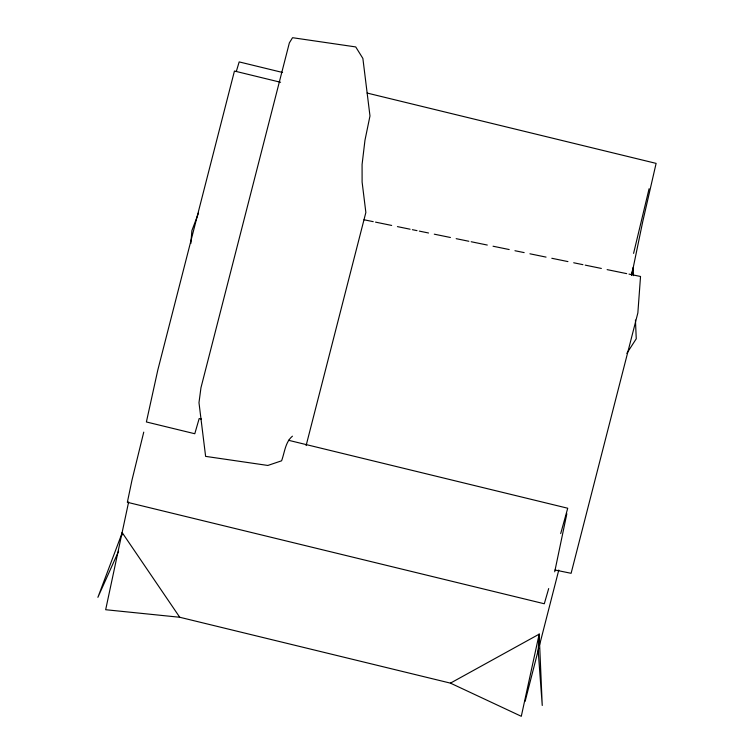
<?xml version="1.0" encoding="UTF-8"?>
<svg xmlns="http://www.w3.org/2000/svg" width="754" height="754" viewBox="0 0 754 754"><rect width="100%" height="100%" fill="white"/><g stroke="black" fill="none" stroke-linecap="round" stroke-linejoin="round"><path stroke-width="1.13" d="M190.856 243.476L191.884 230.639L198.481 213.099M631.607 275.399L642.681 221.864L656.112 163.382L367.113 93.053M450.44 683.133L539.167 634.161L521.297 716.3L450.44 683.133L179.744 617.262L105.664 609.722L128.651 501.91M554.708 571.805L566.838 513.776M633.577 253.382L649.081 188.754M631.579 274.333L633.162 267.453L633.511 275.644M143.75 432.127L132.035 479.893L127.351 502.296L544.294 603.765L548.686 588.563M306.115 445.567L365.86 212.468L362.108 182.063L362.08 164.466L364.964 140.272L369.978 115.956L362.872 58.416L355.728 46.927L292.543 37.7L289.357 42.893L200.96 387.735L198.981 402.674L205.616 456.377L267.83 465.454L281.591 460.807C284.635 452.617 285.266 441.985 292.439 436.18M525.133 701.314L538.752 648.195M539.619 644.802L558.78 570.062M560.693 533.596L567.724 508.234L288.452 440.27M236.313 71.441L239.178 61.913L282.58 72.478M179.744 617.262L122.223 532.692L97.888 597.338L118.595 551.202M626.828 353.372L636.253 338.782L635.443 320.073M364.012 219.763L373.23 221.657M375.53 222.128L391.665 225.437M397.424 226.615L410.101 229.216M412.4 229.687L417.009 230.639M419.318 231.11L428.536 232.995M434.295 234.183L450.421 237.491M456.179 238.669L468.856 241.271M471.165 241.742L487.291 245.05M493.05 246.228L509.186 249.536M514.944 250.724L524.162 252.609M529.921 253.796L546.056 257.105M551.815 258.283L567.941 261.591M573.7 262.769L582.917 264.663M585.227 265.135L601.353 268.443M607.121 269.621L626.706 273.636M629.006 274.117L640.532 276.473L637.856 312.91L571.108 573.304L554.982 569.996M280.592 82.271L234.447 71.036L157.822 369.978L146.389 421.967L194.786 433.738L199.179 418.536L201.469 419.092M122.223 532.692L122.563 534.916M539.167 634.161L538.168 650.466L542.249 705.48L539.167 634.161"/></g></svg>
